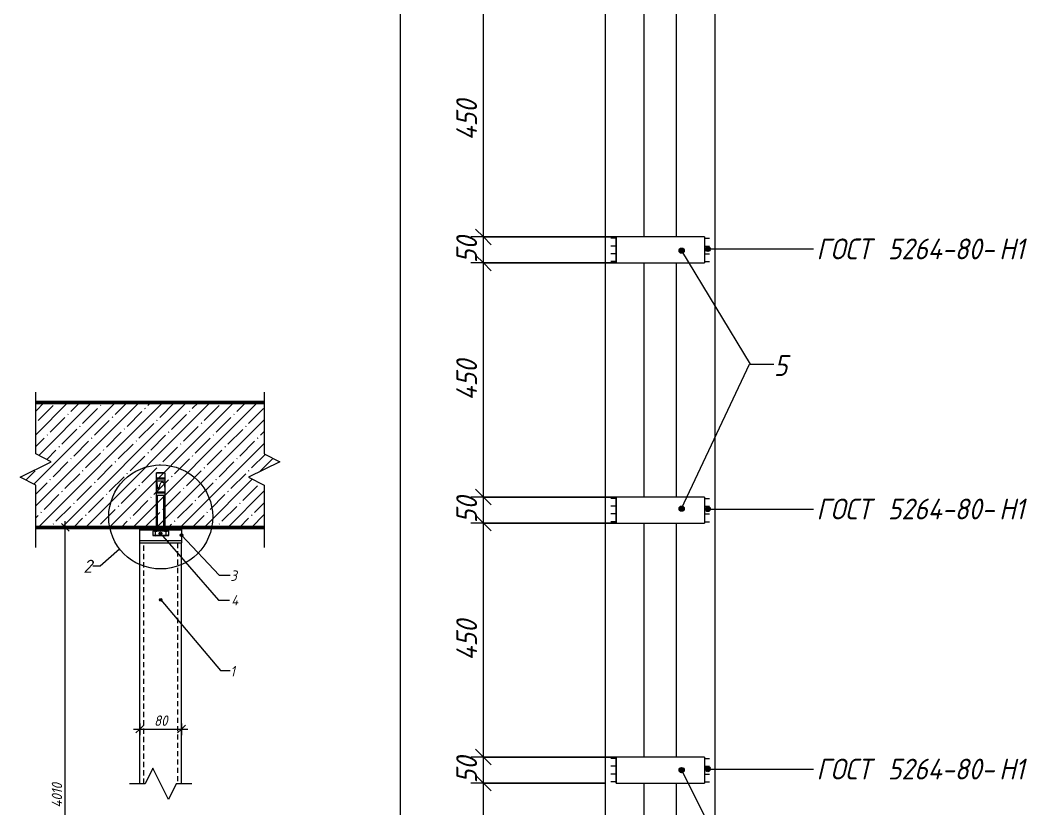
# Model space of a CAD drawing. Header units: millimetres. Extents: x 1214 to 43479, y -809 to 8550.
# Drawn here: x 28238 to 30175, y 416 to 1932 of the extents above; entities that cross this region are included whole.
import ezdxf

# ---------------------------------------------------------------- set-up
doc = ezdxf.new("R2010")
doc.units = ezdxf.units.MM
doc.linetypes.add('200_ШТРИХ_ш1п0_6_', pattern=[16, 10, -6])
for name, color, linetype, lineweight in [('A-ANNO-DIMS', 7, 'Continuous', 9), ('A-ANNO-DIMS-10', 7, 'Continuous', 9), ('A-ANNO-DIMS-20', 7, 'Continuous', 9), ('A-DETL', 7, 'Continuous', 9), ('A-DETL-1', 7, '200_ШТРИХ_ш1п0_6_', 5), ('A-DETL-2', 7, 'Continuous', 5), ('A-DETL-GENF-2', 7, 'Continuous', 5), ('A-FLOR-FNSH-2', 7, 'Continuous', 50), ('A-FLOR-PATT-1', 7, 'Continuous', 5), ('A-GENM', 7, 'Continuous', 9), ('A-GENM-IDEN', 7, 'Continuous', 9), ('G-ANNO-TEXT', 7, 'Continuous', 9)]:
    doc.layers.add(name, color=color, linetype=linetype, lineweight=lineweight)
doc.styles.add('ISOCPEUR_I_2', font='isocpeui.ttf', dxfattribs={"width": 0.9, "height": 20})
doc.styles.add('ISOCPEUR_I_3', font='isocpeui.ttf', dxfattribs={"height": 25})
doc.styles.add('ISOCPEUR_I_4', font='isocpeui.ttf', dxfattribs={"width": 0.9, "height": 40})
doc.dimstyles.new('ISO-2_0_0_9К_Средний', dxfattribs={"dimscale": 304.8, "dimtxt": 39.839247, "dimasz": 0.098425, "dimexe": 0.07874, "dimexo": 0, "dimgap": 0, "dimtad": 1, "dimdec": 0, "dimzin": 0, "dimdsep": 46, "dimtxsty": 'ISOCPEUR_I_4', "dimblk1": 'OBLIQUE', "dimblk2": 'OBLIQUE', "dimsah": 1, "dimcen": 0.09, "dimdle": 0.07874, "dimazin": 0, "dimtfac": 1, "dimtdec": 4, "dimtix": 1, "dimtmove": 0, "dimatfit": 3, "dimfxl": 1, "dimtvp": 1, "dimtolj": 1, "dimtzin": 0, "dimarcsym": 2})
doc.dimstyles.new('ISO-2_0_0_9К_СРЕДНИЙ_1', dxfattribs={"dimscale": 304.8, "dimtxt": 19.919624, "dimasz": 0.049213, "dimexe": 0.03937, "dimexo": 0, "dimgap": 0, "dimtad": 1, "dimdec": 0, "dimzin": 0, "dimdsep": 46, "dimtxsty": 'ISOCPEUR_I_2', "dimblk1": 'OBLIQUE', "dimblk2": 'OBLIQUE', "dimsah": 1, "dimcen": 0.09, "dimdle": 0.03937, "dimazin": 0, "dimtfac": 1, "dimtdec": 4, "dimtix": 1, "dimtmove": 0, "dimatfit": 3, "dimfxl": 1, "dimtvp": 1, "dimtolj": 1, "dimtzin": 0, "dimarcsym": 2})

# ---------------------------------------------------------------- blocks, each defined once
blk = doc.blocks.new('Фахверк_Влож_Швеллер - Швеллер_Фахверка-26968891-АР1_1_Ф-9')
at = {"layer": 'A-GENM'}
for p, q in [((10230, 926.7), (10310, 926.7)), ((10230, 463.8), (10230, 926.7)), ((10310, 463.8), (10310, 926.7))]:
    blk.add_line(p, q, dxfattribs=at)
blk = doc.blocks.new('Фахверк_Влож_Полоса верхняя - Полоса верхняя_Фахверка-25617959-АР1_1_Ф-9')
at = {"layer": 'A-GENM'}
for p, q in [((10230, 931.7), (10230, 956.7)), ((10310, 956.7), (10310, 931.7)), ((10230, 926.7), (10230, 931.7)), ((10230, 931.7), (10310, 931.7)), ((10310, 931.7), (10310, 926.7)), ((10230, 926.7), (10310, 926.7))]:
    blk.add_line(p, q, dxfattribs=at)
blk = doc.blocks.new('DET_L_Линия разрыва1 - М10-27045875-АР1_1_Ф-9')
at = {"layer": 'A-DETL-GENF-2'}
for p, q in [((10255, 493.8), (10240, 463.8)), ((10285, 433.8), (10255, 493.8)), ((10240, 463.8), (10210, 463.8)), ((10300, 463.8), (10285, 433.8)), ((10330, 463.8), (10300, 463.8))]:
    blk.add_line(p, q, dxfattribs=at)
blk = doc.blocks.new('DET_L_Линия разрыва1 - М10-27046020-АР1_1_Ф-9')
at = {"layer": 'A-DETL-GENF-2'}
for p, q in [((10029.6, 1098), (10029.6, 1216.9)), ((10059.6, 1083), (10029.6, 1098)), ((9999.6, 1053), (10059.6, 1083)), ((10029.6, 1038), (9999.6, 1053)), ((10029.6, 918), (10029.6, 1038))]:
    blk.add_line(p, q, dxfattribs=at)
blk = doc.blocks.new('DET_L_Линия разрыва1 - М10-V27-АР1_1_Ф-9')
at = {"layer": 'A-DETL-GENF-2'}
for p, q in [((10469.1, 1216.9), (10469.1, 1098)), ((10469.1, 1098), (10499.1, 1083)), ((10499.1, 1083), (10439.1, 1053)), ((10439.1, 1053), (10469.1, 1038)), ((10469.1, 1038), (10469.1, 918))]:
    blk.add_line(p, q, dxfattribs=at)
blk = doc.blocks.new('Фахверк_Влож_Полоса боковая - Полоса_Фахверка-25655111-АР1_1_Ф-16')
at = {"layer": 'A-GENM'}
for p, q in [((-27085, 6965), (-27085, 7015)), ((-26915, 7015), (-27085, 7015)), ((-26915, 7015), (-26915, 6965)), ((-27085, 6965), (-26915, 6965))]:
    blk.add_line(p, q, dxfattribs=at)
blk = doc.blocks.new('Фахверк_Влож_Уголок - Уголок_Фахверка-26832616-АР1_1_Ф-16')
at = {"layer": 'A-GENM'}
for p, q in [((-26894, -124), (-26894, 7470)), ((-26969, 1965), (-26969, 1515)), ((-26969, 1465), (-26969, 1015)), ((-26969, 965), (-26969, 515)), ((-26969, 465), (-26969, 15))]:
    blk.add_line(p, q, dxfattribs=at)
blk = doc.blocks.new('Фахверк_Влож_Уголок - Уголок_Фахверка-26832617-АР1_1_Ф-16')
at = {"layer": 'A-GENM'}
for p, q in [((-27106, 7470), (-27106, -124)), ((-27031, 1515), (-27031, 1965)), ((-27031, 1015), (-27031, 1465)), ((-27031, 515), (-27031, 965)), ((-27031, 15), (-27031, 465))]:
    blk.add_line(p, q, dxfattribs=at)
blk = doc.blocks.new('DIMBLOCK73-АР1_1_Ф-9')
at = {"layer": 'A-ANNO-DIMS-10'}
for p, q in [((28325.2, -142), (28325.2, 968.7)), ((28314.6, 956.7), (28337.2, 956.7)), ((28325.2, 956.7), (28314.6, 956.7)), ((28314.6, -130), (28337.2, -130)), ((28325.2, -130), (28314.6, -130))]:
    blk.add_line(p, q, dxfattribs=at)
at = {"layer": 'A-ANNO-DIMS-10', "lineweight": 20}
for p, q in [((28325.2, 956.7), (28317.7, 964.2)), ((28325.2, 956.7), (28332.7, 949.2)), ((28325.2, -130), (28317.7, -122.5)), ((28325.2, -130), (28332.7, -137.5))]:
    blk.add_line(p, q, dxfattribs=at)
at = {"layer": 'A-ANNO-DIMS-10', "color": 0, "insert": (28299.1, 417.9), "char_height": 20, "width": 57.92, "attachment_point": 1, "rotation": 90, "line_spacing_factor": 1.149209, "style": 'ISOCPEUR_I_2'}
blk.add_mtext('4010', dxfattribs=at)
blk = doc.blocks.new('_Oblique')
at = {"color": 0, "linetype": 'ByBlock', "lineweight": -2}
blk.add_line((-0.5, -0.5), (0.5, 0.5), dxfattribs=at)
blk = doc.blocks.new('DIMBLOCK74-АР1_1_Ф-9')
at = {"layer": 'A-ANNO-DIMS-10'}
for p, q in [((28456.6, 568.9), (28560.6, 568.9)), ((28468.6, 579.5), (28468.6, 556.9)), ((28468.6, 568.9), (28468.6, 579.5)), ((28548.6, 579.5), (28548.6, 556.9)), ((28548.6, 568.9), (28548.6, 579.5))]:
    blk.add_line(p, q, dxfattribs=at)
at = {"layer": 'A-ANNO-DIMS-10', "lineweight": 20}
for p, q in [((28468.6, 568.9), (28461.1, 561.4)), ((28468.6, 568.9), (28476.1, 576.4)), ((28548.6, 568.9), (28541.1, 561.4)), ((28548.6, 568.9), (28556.1, 576.4))]:
    blk.add_line(p, q, dxfattribs=at)
at = {"layer": 'A-ANNO-DIMS-10', "color": 0, "insert": (28496, 595.1), "char_height": 20, "width": 30.339, "attachment_point": 1, "line_spacing_factor": 1.149209, "style": 'ISOCPEUR_I_2'}
blk.add_mtext('80', dxfattribs=at)
blk = doc.blocks.new('DIMBLOCK77-АР1_1_Ф-16')
at = {"layer": 'A-ANNO-DIMS-20'}
for p, q in [((29363.5, 465), (29105.4, 465)), ((29129.4, 15), (29129.4, 465)), ((29129.4, 465), (29363.5, 465)), ((29384.5, 15), (29105.4, 15)), ((29129.4, 15), (29384.5, 15))]:
    blk.add_line(p, q, dxfattribs=at)
at = {"layer": 'A-ANNO-DIMS-20', "lineweight": 20}
for p, q in [((29129.4, 465), (29114.4, 480)), ((29129.4, 465), (29144.4, 450)), ((29129.4, 15), (29114.4, 30)), ((29129.4, 15), (29144.4, 0))]:
    blk.add_line(p, q, dxfattribs=at)
at = {"layer": 'A-ANNO-DIMS-20', "color": 0, "insert": (29077.2, 200.5), "char_height": 40, "width": 94.695, "attachment_point": 1, "rotation": 90, "line_spacing_factor": 1.149209, "style": 'ISOCPEUR_I_4'}
blk.add_mtext('450', dxfattribs=at)
blk = doc.blocks.new('DIMBLOCK78-АР1_1_Ф-16')
at = {"layer": 'A-ANNO-DIMS-20', "lineweight": 20}
for p, q in [((29129.4, 515), (29114.4, 530)), ((29129.4, 515), (29144.4, 500)), ((29129.4, 465), (29114.4, 480)), ((29129.4, 465), (29144.4, 450))]:
    blk.add_line(p, q, dxfattribs=at)
at = {"layer": 'A-ANNO-DIMS-20'}
for p, q in [((29384.5, 515), (29105.4, 515)), ((29129.4, 465), (29129.4, 515)), ((29129.4, 515), (29384.5, 515)), ((29363.5, 465), (29105.4, 465)), ((29129.4, 465), (29363.5, 465))]:
    blk.add_line(p, q, dxfattribs=at)
at = {"layer": 'A-ANNO-DIMS-20', "color": 0, "insert": (29077.2, 464.7), "char_height": 40, "width": 60.678, "attachment_point": 1, "rotation": 90, "line_spacing_factor": 1.149209, "style": 'ISOCPEUR_I_4'}
blk.add_mtext('50', dxfattribs=at)
blk = doc.blocks.new('DIMBLOCK79-АР1_1_Ф-16')
at = {"layer": 'A-ANNO-DIMS-20', "lineweight": 20}
for p, q in [((29129.4, 965), (29114.4, 980)), ((29129.4, 965), (29144.4, 950)), ((29129.4, 515), (29114.4, 530)), ((29129.4, 515), (29144.4, 500))]:
    blk.add_line(p, q, dxfattribs=at)
at = {"layer": 'A-ANNO-DIMS-20'}
for p, q in [((29384.5, 965), (29105.4, 965)), ((29129.4, 515), (29129.4, 965)), ((29129.4, 965), (29384.5, 965)), ((29384.5, 515), (29105.4, 515)), ((29129.4, 515), (29384.5, 515))]:
    blk.add_line(p, q, dxfattribs=at)
at = {"layer": 'A-ANNO-DIMS-20', "color": 0, "insert": (29077.2, 700.5), "char_height": 40, "width": 94.695, "attachment_point": 1, "rotation": 90, "line_spacing_factor": 1.149209, "style": 'ISOCPEUR_I_4'}
blk.add_mtext('450', dxfattribs=at)
blk = doc.blocks.new('DIMBLOCK80-АР1_1_Ф-16')
at = {"layer": 'A-ANNO-DIMS-20', "lineweight": 20}
for p, q in [((29129.4, 1015), (29114.4, 1030)), ((29129.4, 1015), (29144.4, 1000)), ((29129.4, 965), (29114.4, 980)), ((29129.4, 965), (29144.4, 950))]:
    blk.add_line(p, q, dxfattribs=at)
at = {"layer": 'A-ANNO-DIMS-20'}
for p, q in [((29384.5, 1015), (29105.4, 1015)), ((29129.4, 965), (29129.4, 1015)), ((29129.4, 1015), (29384.5, 1015)), ((29384.5, 965), (29105.4, 965)), ((29129.4, 965), (29384.5, 965))]:
    blk.add_line(p, q, dxfattribs=at)
at = {"layer": 'A-ANNO-DIMS-20', "color": 0, "insert": (29077.2, 964.7), "char_height": 40, "width": 60.678, "attachment_point": 1, "rotation": 90, "line_spacing_factor": 1.149209, "style": 'ISOCPEUR_I_4'}
blk.add_mtext('50', dxfattribs=at)
blk = doc.blocks.new('DIMBLOCK81-АР1_1_Ф-16')
at = {"layer": 'A-ANNO-DIMS-20', "lineweight": 20}
for p, q in [((29129.4, 1465), (29114.4, 1480)), ((29129.4, 1465), (29144.4, 1450)), ((29129.4, 1015), (29114.4, 1030)), ((29129.4, 1015), (29144.4, 1000))]:
    blk.add_line(p, q, dxfattribs=at)
at = {"layer": 'A-ANNO-DIMS-20'}
for p, q in [((29384.5, 1465), (29105.4, 1465)), ((29129.4, 1015), (29129.4, 1465)), ((29129.4, 1465), (29384.5, 1465)), ((29384.5, 1015), (29105.4, 1015)), ((29129.4, 1015), (29384.5, 1015))]:
    blk.add_line(p, q, dxfattribs=at)
at = {"layer": 'A-ANNO-DIMS-20', "color": 0, "insert": (29077.2, 1200.5), "char_height": 40, "width": 94.695, "attachment_point": 1, "rotation": 90, "line_spacing_factor": 1.149209, "style": 'ISOCPEUR_I_4'}
blk.add_mtext('450', dxfattribs=at)
blk = doc.blocks.new('DIMBLOCK82-АР1_1_Ф-16')
at = {"layer": 'A-ANNO-DIMS-20', "lineweight": 20}
for p, q in [((29129.4, 1515), (29114.4, 1530)), ((29129.4, 1515), (29144.4, 1500)), ((29129.4, 1465), (29114.4, 1480)), ((29129.4, 1465), (29144.4, 1450))]:
    blk.add_line(p, q, dxfattribs=at)
at = {"layer": 'A-ANNO-DIMS-20'}
for p, q in [((29384.5, 1515), (29105.4, 1515)), ((29129.4, 1465), (29129.4, 1515)), ((29129.4, 1515), (29384.5, 1515)), ((29384.5, 1465), (29105.4, 1465)), ((29129.4, 1465), (29384.5, 1465))]:
    blk.add_line(p, q, dxfattribs=at)
at = {"layer": 'A-ANNO-DIMS-20', "color": 0, "insert": (29077.2, 1464.7), "char_height": 40, "width": 60.678, "attachment_point": 1, "rotation": 90, "line_spacing_factor": 1.149209, "style": 'ISOCPEUR_I_4'}
blk.add_mtext('50', dxfattribs=at)
blk = doc.blocks.new('DIMBLOCK83-АР1_1_Ф-16')
at = {"layer": 'A-ANNO-DIMS-20', "lineweight": 20}
for p, q in [((29129.4, 1965), (29114.4, 1980)), ((29129.4, 1965), (29144.4, 1950)), ((29129.4, 1515), (29114.4, 1530)), ((29129.4, 1515), (29144.4, 1500))]:
    blk.add_line(p, q, dxfattribs=at)
at = {"layer": 'A-ANNO-DIMS-20'}
for p, q in [((29384.5, 1965), (29105.4, 1965)), ((29129.4, 1515), (29129.4, 1965)), ((29129.4, 1965), (29384.5, 1965)), ((29384.5, 1515), (29105.4, 1515)), ((29129.4, 1515), (29384.5, 1515))]:
    blk.add_line(p, q, dxfattribs=at)
at = {"layer": 'A-ANNO-DIMS-20', "color": 0, "insert": (29077.2, 1700.5), "char_height": 40, "width": 94.695, "attachment_point": 1, "rotation": 90, "line_spacing_factor": 1.149209, "style": 'ISOCPEUR_I_4'}
blk.add_mtext('450', dxfattribs=at)
blk = doc.blocks.new('DIMBLOCK106-АР1_1_Ф-16')
at = {"layer": 'A-ANNO-DIMS-20', "lineweight": 20}
for p, q in [((28969.4, 7500), (28954.4, 7515)), ((28969.4, 7500), (28984.4, 7485)), ((28969.4, -130), (28954.4, -115)), ((28969.4, -130), (28984.4, -145))]:
    blk.add_line(p, q, dxfattribs=at)
at = {"layer": 'A-ANNO-DIMS-20'}
for p, q in [((28969.4, 7524), (28969.4, -154)), ((29369.5, 7500), (28945.4, 7500)), ((28969.4, 7500), (29369.5, 7500)), ((29369.5, -130), (28945.4, -130)), ((28969.4, -130), (29369.5, -130))]:
    blk.add_line(p, q, dxfattribs=at)
at = {"layer": 'A-ANNO-DIMS-20', "color": 0, "insert": (28917.2, 3634.4), "char_height": 40, "width": 121.356, "attachment_point": 1, "rotation": 90, "line_spacing_factor": 1.149209, "style": 'ISOCPEUR_I_4'}
blk.add_mtext('7630', dxfattribs=at)

msp = doc.modelspace()

# ---------------------------------------------------------------- hatches: boundary and pattern name
at = {"layer": 'A-FLOR-PATT-1'}
h = msp.add_hatch(dxfattribs=at)
h.set_pattern_fill('FP_12', color=256, style=0, pattern_type=2)
h.set_pattern_definition([(45, (28529.53, 4635), (-22.80985, 22.80985), []), (45, (28552.34, 4635), (-22.80985, 22.80985), [40.322, -8.064, 1.341, -6.723])])
h.paths.add_polyline_path([(28707.78949, 956.69034), (28707.78949, 1037.97089), (28677.78949, 1052.97089), (28737.78949, 1082.97089), (28707.78949, 1097.97089), (28707.78949, 1196.69022), (28268.26549, 1196.69022), (28268.26549, 1097.97089), (28298.26549, 1082.97089), (28238.26549, 1052.97089), (28268.26549, 1037.97089), (28268.26549, 956.69034), (28677.78949, 956.69034)], flags=0)
at = {"layer": 'A-GENM-IDEN'}
h = msp.add_hatch(color=256, dxfattribs=at)
edge = h.paths.add_edge_path(flags=0)
edge.add_arc((29510.79962, 1488.59295), 5, 0, 360)
h = msp.add_hatch(color=256, dxfattribs=at)
edge = h.paths.add_edge_path(flags=0)
edge.add_arc((29510.79962, 992.72638), 5, 0, 360)
h = msp.add_hatch(color=256, dxfattribs=at)
edge = h.paths.add_edge_path(flags=0)
edge.add_arc((28548.64617, 941.69025), 2.5, 0, 360)
h = msp.add_hatch(color=256, dxfattribs=at)
edge = h.paths.add_edge_path(flags=0)
edge.add_arc((28508.64617, 817.46302), 2.5, 0, 360)
h = msp.add_hatch(color=256, dxfattribs=at)
edge = h.paths.add_edge_path(flags=0)
edge.add_arc((29510.79962, 490), 5, 0, 360)
at = {"layer": 'G-ANNO-TEXT'}
h = msp.add_hatch(color=256, dxfattribs=at)
edge = h.paths.add_edge_path(flags=0)
edge.add_arc((29560.97988, 1491.99135), 5, 0, 360)
h = msp.add_hatch(color=256, dxfattribs=at)
edge = h.paths.add_edge_path(flags=0)
edge.add_arc((29560.97988, 991.99135), 5, 0, 360)
h = msp.add_hatch(color=256, dxfattribs=at)
edge = h.paths.add_edge_path(flags=0)
edge.add_arc((28508.36149, 944.90249), 2.5, 0, 360)
h = msp.add_hatch(color=256, dxfattribs=at)
edge = h.paths.add_edge_path(flags=0)
edge.add_arc((29560.97988, 491.99135), 5, 0, 360)

# ---------------------------------------------------------------- linework, layer by layer
at = {"layer": 'A-DETL'}
msp.add_line((28468.64617, 951.69025), (28548.64617, 951.69025), dxfattribs=at)
at = {"layer": 'A-DETL-1'}
for p, q in [((28476.04617, 463.80431), (28476.04617, 926.69025)), ((28541.24617, 926.69025), (28541.24617, 463.80431))]:
    msp.add_line(p, q, dxfattribs=at)
at = {"layer": 'A-DETL-2'}
for p, q in [((29384.50274, 1512.5), (29374.50274, 1512.5)), ((29384.50274, 1515), (29384.50274, 1465)), ((29554.50274, 1515), (29554.50274, 1465)), ((29554.50274, 1512.5), (29564.50274, 1512.5)), ((29384.50274, 1497.5), (29374.50274, 1497.5)), ((29554.50274, 1497.5), (29564.50274, 1497.5)), ((29384.50274, 1482.5), (29374.50274, 1482.5)), ((29554.50274, 1482.5), (29564.50274, 1482.5)), ((29384.50274, 1467.5), (29374.50274, 1467.5)), ((29554.50274, 1467.5), (29564.50274, 1467.5)), ((28516.91227, 1061.69025), (28500.38007, 1061.69025)), ((28500.38007, 1061.69025), (28516.91227, 1061.69025)), ((28500.38007, 951.69025), (28500.38007, 1061.69025)), ((28500.38007, 1050.04349), (28516.91227, 1050.04349)), ((28500.38007, 1045.91044), (28516.91227, 1045.91044)), ((28501.35199, 1052.11001), (28515.94034, 1052.11001)), ((28516.91227, 1061.69025), (28516.91227, 951.69025)), ((28500.38007, 1024.94751), (28516.91227, 1024.94751)), ((28500.38007, 1022.88098), (28516.91227, 1022.88098)), ((28500.38007, 1018.74793), (28516.91227, 1018.74793)), ((28502.44659, 1022.88098), (28502.44659, 1024.94751)), ((28502.48851, 951.69025), (28502.48851, 1018.74793)), ((28502.53532, 1022.88098), (28502.53532, 1024.94751)), ((28514.80382, 951.69025), (28514.80382, 1018.74793)), ((29384.50274, 1012.5), (29374.50274, 1012.5)), ((29384.50274, 1015), (29384.50274, 965)), ((29554.50274, 1015), (29554.50274, 965)), ((29554.50274, 1012.5), (29564.50274, 1012.5)), ((29384.50274, 997.5), (29374.50274, 997.5)), ((29554.50274, 997.5), (29564.50274, 997.5)), ((29384.50274, 982.5), (29374.50274, 982.5)), ((29554.50274, 982.5), (29564.50274, 982.5)), ((28498.72685, 950.25444), (28493.23824, 949.48558)), ((28493.23824, 949.48558), (28493.23824, 941.2923)), ((28495.97148, 950.25444), (28495.97148, 951.69025)), ((28521.32085, 951.69025), (28495.97148, 951.69025)), ((28521.32085, 950.25444), (28495.97148, 950.25444)), ((28498.72685, 940.50598), (28498.72685, 950.25444)), ((28518.56549, 950.25444), (28498.72685, 950.25444)), ((28503.10258, 951.69025), (28505.14531, 951.69025)), ((28524.05409, 949.48558), (28518.56549, 950.25444)), ((28518.56549, 950.25444), (28518.56549, 940.50598)), ((28521.32085, 951.69025), (28521.32085, 950.25444)), ((28524.05409, 941.2923), (28524.05409, 949.48558)), ((29384.50274, 967.5), (29374.50274, 967.5)), ((29554.50274, 967.5), (29564.50274, 967.5)), ((28493.23824, 941.2923), (28498.72685, 940.52344)), ((28518.56549, 940.50598), (28498.72685, 940.50598)), ((28518.56549, 940.52344), (28524.05409, 941.2923)), ((29384.50274, 512.5), (29374.50274, 512.5)), ((29384.50274, 515), (29384.50274, 465)), ((29554.50274, 515), (29554.50274, 465)), ((29554.50274, 512.5), (29564.50274, 512.5)), ((29384.50274, 497.5), (29374.50274, 497.5)), ((29554.50274, 497.5), (29564.50274, 497.5)), ((29384.50274, 482.5), (29374.50274, 482.5)), ((29384.50274, 467.5), (29374.50274, 467.5)), ((29554.50274, 482.5), (29564.50274, 482.5)), ((29554.50274, 467.5), (29564.50274, 467.5))]:
    msp.add_line(p, q, dxfattribs=at)
msp.add_circle((28508.64617, 976.69025), 100, dxfattribs=at)
for centre, radius, start, end in [((28501.56067, 1050.75005), 1.37588, 98.72344894, 149.10051454), ((28515.73167, 1050.75005), 1.37588, 30.89948539, 81.27655106), ((28496.3671, 944.9475), 4.22871, 56.08031185, 137.72360385), ((28508.64617, 906.53142), 42.8477, 76.61449587, 103.38550413), ((28520.92523, 944.9475), 4.22871, 42.27639616, 123.91968816), ((28496.3671, 945.81292), 4.22871, 222.27639615, 303.91968815), ((28508.64617, 984.229), 42.8477, 256.61449587, 283.38550413), ((28520.92523, 945.81292), 4.22871, 236.08031184, 317.72360384)]:
    msp.add_arc(centre, radius, start, end, dxfattribs=at)
msp.add_open_spline([(28500.38007, 1045.91044), (28501.55991, 1041.1938), (28504.02185, 1015.73531), (28507.78293, 1053.20744), (28516.91227, 1041.21965), (28516.91227, 1030.22165)], degree=3, knots=[3.9471277548, 3.9471277548, 3.9471277548, 3.9471277548, 10.0959961781, 20.1294367149, 28.5838158581, 28.5838158581, 28.5838158581, 28.5838158581], dxfattribs=at)
at = {"layer": 'A-FLOR-FNSH-2'}
for p, q in [((28707.78949, 1196.69025), (28268.26549, 1196.69025)), ((28268.26549, 956.69025), (28707.78949, 956.69025))]:
    msp.add_line(p, q, dxfattribs=at)
at = {"layer": 'A-GENM-IDEN'}
for p, q in [((29510.79962, 1488.59295), (29642.81503, 1270.26323)), ((29510.79962, 992.72638), (29641.42093, 1270.26323)), ((29641.42093, 1270.26323), (29688.22004, 1270.26323)), ((29642.81503, 1270.26323), (29688.22004, 1270.26323)), ((28548.64617, 941.69025), (28621.00457, 865.06792)), ((28621.00457, 865.06792), (28642.52767, 865.06792)), ((28508.64617, 817.46302), (28623.79001, 681.40824)), ((28623.79001, 681.40824), (28642.52767, 681.40824)), ((29510.79962, 490), (29644.42669, 222.11573))]:
    msp.add_line(p, q, dxfattribs=at)
for centre, radius in [((29510.79962, 1488.59295), 5), ((29510.79962, 992.72638), 5), ((28548.64617, 941.69025), 2.5), ((28508.64617, 817.46302), 2.5), ((29510.79962, 490), 5)]:
    msp.add_circle(centre, radius, dxfattribs=at)
at = {"layer": 'G-ANNO-TEXT'}
for p, q in [((29560.97988, 1491.99135), (29764.14178, 1491.99135)), ((29560.97988, 991.99135), (29764.14178, 991.99135)), ((28508.36149, 944.90249), (28619.933, 816.42941)), ((28429.38663, 914.98687), (28392.39283, 881.96318)), ((28392.39283, 881.96318), (28378.21864, 881.96318)), ((28619.933, 816.42941), (28641.24076, 816.42941)), ((29560.97988, 491.99135), (29764.14178, 491.99135))]:
    msp.add_line(p, q, dxfattribs=at)
for centre, radius in [((29560.97988, 1491.99135), 5), ((29560.97988, 991.99135), 5), ((28508.36149, 944.90249), 2.5), ((29560.97988, 491.99135), 5)]:
    msp.add_circle(centre, radius, dxfattribs=at)

# ---------------------------------------------------------------- block references
at = {"layer": 'A-DETL-GENF-2'}
for name in ['DET_L_Линия разрыва1 - М10-27046020-АР1_1_Ф-9', 'DET_L_Линия разрыва1 - М10-V27-АР1_1_Ф-9', 'DET_L_Линия разрыва1 - М10-27045875-АР1_1_Ф-9']:
    msp.add_blockref(name, (18238.64616, 0), dxfattribs=at)
at = {"layer": 'A-GENM'}
for name, p in [('Фахверк_Влож_Уголок - Уголок_Фахверка-26832617-АР1_1_Ф-16', (56469.50274, 0)), ('Фахверк_Влож_Уголок - Уголок_Фахверка-26832616-АР1_1_Ф-16', (56469.50274, 0)), ('Фахверк_Влож_Полоса боковая - Полоса_Фахверка-25655111-АР1_1_Ф-16', (56469.50274, -5500)), ('Фахверк_Влож_Полоса боковая - Полоса_Фахверка-25655111-АР1_1_Ф-16', (56469.50274, -6000)), ('Фахверк_Влож_Полоса верхняя - Полоса верхняя_Фахверка-25617959-АР1_1_Ф-9', (18238.64616, 0)), ('Фахверк_Влож_Швеллер - Швеллер_Фахверка-26968891-АР1_1_Ф-9', (18238.64616, 0)), ('Фахверк_Влож_Полоса боковая - Полоса_Фахверка-25655111-АР1_1_Ф-16', (56469.50274, -6500))]:
    msp.add_blockref(name, p, dxfattribs=at)

# ---------------------------------------------------------------- texts
at = {"layer": 'A-GENM-IDEN', "attachment_point": 1}
for s, insert, char_height, width, style in [('\\fISOCPEUR|b0|i1|c204|p34|;\\W.9;5', (29688.22004, 1287.78614), 40, 31.746825, 'ISOCPEUR_I_4'), ('\\fISOCPEUR|b0|i1|c204|p34|;\\W.9;5', (29688.22004, 1287.78614), 40, 31.746825, 'ISOCPEUR_I_4'), ('\\fISOCPEUR|b0|i1|c204|p34|;\\W.9;3', (28642.52767, 873.82938), 20, 15.8734125, 'ISOCPEUR_I_2'), ('\\fISOCPEUR|b0|i1|c204|p34|;\\W.9;1', (28642.52767, 690.1697), 20, 11.5443, 'ISOCPEUR_I_2')]:
    msp.add_mtext(s, dxfattribs=dict(at, insert=insert, char_height=char_height, width=width, style=style))
at = {"layer": 'G-ANNO-TEXT', "attachment_point": 1}
for s, insert, char_height, width, style in [('ГОСТ', (29770.14178, 1511.99135), 40, 138.5316, 'ISOCPEUR_I_4'), (' 5264-80-', (29884.44178, 1511.99135), 40, 287.1644625, 'ISOCPEUR_I_4'), ('\\fISOCPEUR|b0|i1|c204|p34|;\\W.9;Н', (30121.37615, 1511.99135), 40, 37.518975, 'ISOCPEUR_I_4'), ('\\fISOCPEUR|b0|i1|c204|p34|;\\W.9;1', (30152.3324, 1511.99135), 40, 23.0886, 'ISOCPEUR_I_4'), ('ГОСТ', (29770.14178, 1011.99135), 40, 138.5316, 'ISOCPEUR_I_4'), (' 5264-80-', (29884.44178, 1011.99135), 40, 287.1644625, 'ISOCPEUR_I_4'), ('\\fISOCPEUR|b0|i1|c204|p34|;\\W.9;Н', (30121.37615, 1011.99135), 40, 37.518975, 'ISOCPEUR_I_4'), ('\\fISOCPEUR|b0|i1|c204|p34|;\\W.9;1', (30152.3324, 1011.99135), 40, 23.0886, 'ISOCPEUR_I_4'), ('\\fISOCPEUR|b0|i1|c204|p34|;2', (28359.69781, 894.46318), 25, 22.44725, 'ISOCPEUR_I_3'), ('\\fISOCPEUR|b0|i1|c204|p34|;\\W.9;4', (28644.24076, 826.42941), 20, 18.7594875, 'ISOCPEUR_I_2'), ('ГОСТ', (29770.14178, 511.99135), 40, 138.5316, 'ISOCPEUR_I_4'), (' 5264-80-', (29884.44178, 511.99135), 40, 287.1644625, 'ISOCPEUR_I_4'), ('\\fISOCPEUR|b0|i1|c204|p34|;\\W.9;Н', (30121.37615, 511.99135), 40, 37.518975, 'ISOCPEUR_I_4'), ('\\fISOCPEUR|b0|i1|c204|p34|;\\W.9;1', (30152.3324, 511.99135), 40, 23.0886, 'ISOCPEUR_I_4')]:
    msp.add_mtext(s, dxfattribs=dict(at, insert=insert, char_height=char_height, width=width, style=style))

# ---------------------------------------------------------------- dimensions: what is measured, and where the dimension line sits
at = {"layer": 'A-ANNO-DIMS'}
for base, p1, p2, dimstyle, override, picture, middle in [((28969.42375, -130), (29369.50274, 7500), (29369.50274, -130), 'ISO-2_0_0_9К_Средний', {"dimpost": '<>', "dimfxl": 7630}, 'DIMBLOCK106-АР1_1_Ф-16', (28949.16617, 3685)), ((29129.42375, 1965), (29384.50274, 1515), (29384.50274, 1965), 'ISO-2_0_0_9К_Средний', {"dimpost": '<>', "dimfxl": 450}, 'DIMBLOCK83-АР1_1_Ф-16', (29109.42375, 1740)), ((29129.42375, 1515), (29384.50274, 1465), (29384.50274, 1515), 'ISO-2_0_0_9К_Средний', {"dimpost": '<>', "dimfxl": 50}, 'DIMBLOCK82-АР1_1_Ф-16', (29109.42375, 1490)), ((29129.42375, 1465), (29384.50274, 1015), (29384.50274, 1465), 'ISO-2_0_0_9К_Средний', {"dimpost": '<>', "dimfxl": 450}, 'DIMBLOCK81-АР1_1_Ф-16', (29109.42375, 1240)), ((29129.42375, 1015), (29384.50274, 965), (29384.50274, 1015), 'ISO-2_0_0_9К_Средний', {"dimpost": '<>', "dimfxl": 50}, 'DIMBLOCK80-АР1_1_Ф-16', (29109.42375, 990)), ((28325.22066, 956.69025), (28314.61406, -130), (28314.61406, 956.69025), 'ISO-2_0_0_9К_СРЕДНИЙ_1', {"dimpost": '<>', "dimfxl": 1086.690249}, 'DIMBLOCK73-АР1_1_Ф-9', (28315.09187, 413.34512)), ((29129.42375, 965), (29384.50274, 515), (29384.50274, 965), 'ISO-2_0_0_9К_Средний', {"dimpost": '<>', "dimfxl": 450}, 'DIMBLOCK79-АР1_1_Ф-16', (29109.42375, 740)), ((29129.42375, 515), (29363.50274, 465), (29384.50274, 515), 'ISO-2_0_0_9К_Средний', {"dimpost": '<>', "dimfxl": 54.230987}, 'DIMBLOCK78-АР1_1_Ф-16', (29109.42375, 490)), ((29129.42375, 465), (29384.50274, 15), (29363.50274, 465), 'ISO-2_0_0_9К_Средний', {"dimpost": '<>', "dimfxl": 450.489734}, 'DIMBLOCK77-АР1_1_Ф-16', (29109.42375, 240))]:
    dim = msp.add_linear_dim(base=base, p1=p1, p2=p2, angle=90, dimstyle=dimstyle, override=override, dxfattribs=at)
    dim.commit()
    dim.dimension.update_dxf_attribs({"geometry": picture, "text_midpoint": middle})
dim = msp.add_linear_dim(base=(28548.64617, 568.92306), p1=(28468.64617, 579.52966), p2=(28548.64617, 579.52966), dimstyle='ISO-2_0_0_9К_СРЕДНИЙ_1', override={"dimpost": '<>', "dimfxl": 80}, dxfattribs=at)
dim.commit()
dim.dimension.update_dxf_attribs({"geometry": 'DIMBLOCK74-АР1_1_Ф-9', "text_midpoint": (28508.64617, 578.92306)})

doc.saveas('drawing.dxf')
